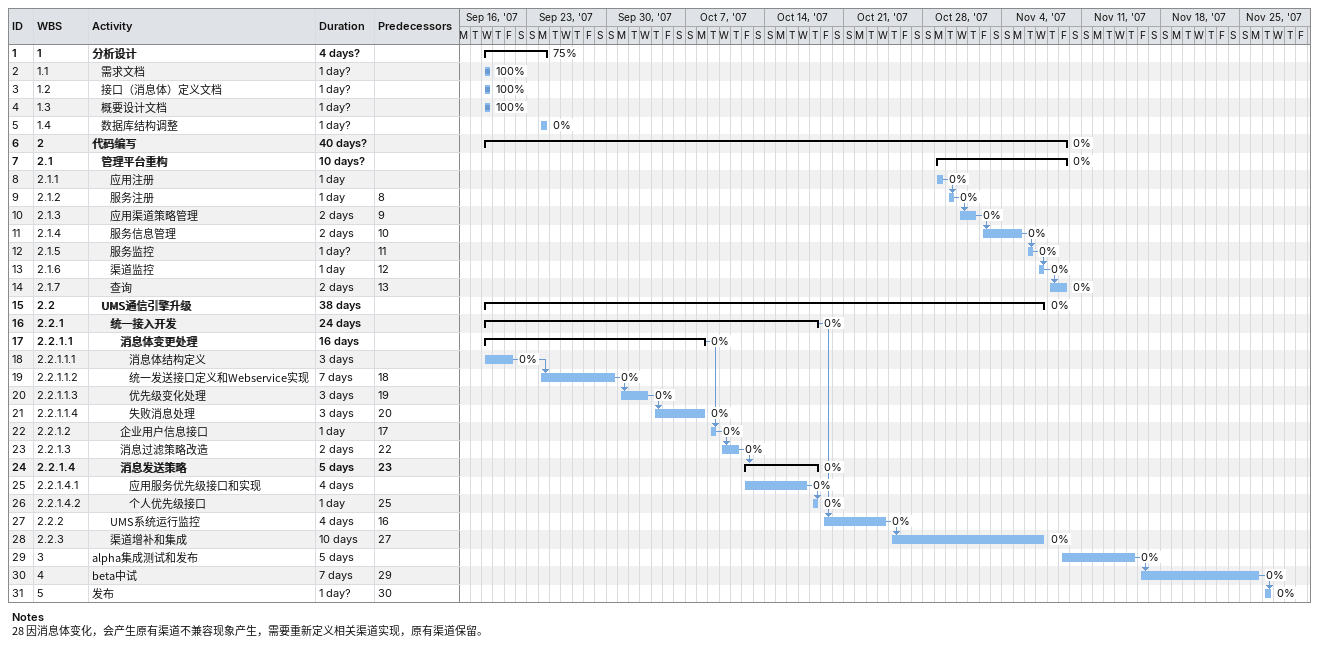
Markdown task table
| ID | WBS | Task | Duration | Start | Finish | Predecessors | % complete |
|---|---|---|---|---|---|---|---|
| 1 | 1 | **分析设计** | 4d? | 2007-09-19 | 2007-09-24 |  | 75 |
| 2 | 1.1 | 需求文档 | 1d? | 2007-09-19 | 2007-09-19 |  | 100 |
| 3 | 1.2 | 接口（消息体）定义文档 | 1d? | 2007-09-19 | 2007-09-19 |  | 100 |
| 4 | 1.3 | 概要设计文档 | 1d? | 2007-09-19 | 2007-09-19 |  | 100 |
| 5 | 1.4 | 数据库结构调整 | 1d? | 2007-09-24 | 2007-09-24 |  | 0 |
| 6 | 2 | **代码编写** | 40d? | 2007-09-19 | 2007-11-09 |  | 0 |
| 7 | 2.1 | **管理平台重构** | 10d? | 2007-10-29 | 2007-11-09 |  | 0 |
| 8 | 2.1.1 | 应用注册 | 1d | 2007-10-29 | 2007-10-29 |  | 0 |
| 9 | 2.1.2 | 服务注册 | 1d | 2007-10-30 | 2007-10-30 | 8 | 0 |
| 10 | 2.1.3 | 应用渠道策略管理 | 2d | 2007-10-31 | 2007-11-01 | 9 | 0 |
| 11 | 2.1.4 | 服务信息管理 | 2d | 2007-11-02 | 2007-11-05 | 10 | 0 |
| 12 | 2.1.5 | 服务监控 | 1d? | 2007-11-06 | 2007-11-06 | 11 | 0 |
| 13 | 2.1.6 | 渠道监控 | 1d | 2007-11-07 | 2007-11-07 | 12 | 0 |
| 14 | 2.1.7 | 查询 | 2d | 2007-11-08 | 2007-11-09 | 13 | 0 |
| 15 | 2.2 | **UMS通信引擎升级** | 38d | 2007-09-19 | 2007-11-07 |  | 0 |
| 16 | 2.2.1 | **统一接入开发** | 24d | 2007-09-19 | 2007-10-18 |  | 0 |
| 17 | 2.2.1.1 | **消息体变更处理** | 16d | 2007-09-19 | 2007-10-08 |  | 0 |
| 18 | 2.2.1.1.1 | 消息体结构定义 | 3d | 2007-09-19 | 2007-09-21 |  | 0 |
| 19 | 2.2.1.1.2 | 统一发送接口定义和Webservice实现 | 7d | 2007-09-24 | 2007-09-30 | 18 | 0 |
| 20 | 2.2.1.1.3 | 优先级变化处理 | 3d | 2007-10-01 | 2007-10-03 | 19 | 0 |
| 21 | 2.2.1.1.4 | 失败消息处理 | 3d | 2007-10-04 | 2007-10-08 | 20 | 0 |
| 22 | 2.2.1.2 | 企业用户信息接口 | 1d | 2007-10-09 | 2007-10-09 | 17 | 0 |
| 23 | 2.2.1.3 | 消息过滤策略改造 | 2d | 2007-10-10 | 2007-10-11 | 22 | 0 |
| 24 | 2.2.1.4 | **消息发送策略** | 5d | 2007-10-12 | 2007-10-18 | 23 | 0 |
| 25 | 2.2.1.4.1 | 应用服务优先级接口和实现 | 4d | 2007-10-12 | 2007-10-17 |  | 0 |
| 26 | 2.2.1.4.2 | 个人优先级接口 | 1d | 2007-10-18 | 2007-10-18 | 25 | 0 |
| 27 | 2.2.2 | UMS系统运行监控 | 4d | 2007-10-19 | 2007-10-24 | 16 | 0 |
| 28 | 2.2.3 | 渠道增补和集成 | 10d | 2007-10-25 | 2007-11-07 | 27 | 0 |
| 29 | 3 | alpha集成测试和发布 | 5d | 2007-11-09 | 2007-11-15 |  | 0 |
| 30 | 4 | beta中试 | 7d | 2007-11-16 | 2007-11-26 | 29 | 0 |
| 31 | 5 | 发布 | 1d? | 2007-11-27 | 2007-11-27 | 30 | 0 |

Notes
- 28: 因消息体变化，会产生原有渠道不兼容现象产生，需要重新定义相关渠道实现，原有渠道保留。
